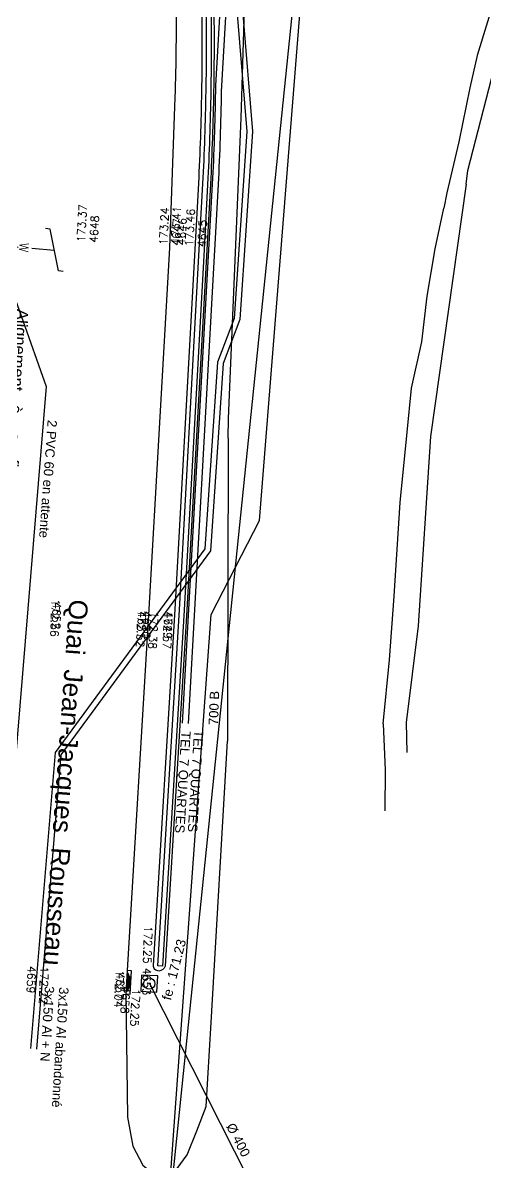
# Model space of a CAD drawing. Extents: x -594 to 29166, y -5797 to 14313.
# Drawn here: x 22347 to 24315, y -1504 to 3338 of the extents above; entities that cross this region are included whole.
import ezdxf
from ezdxf.enums import TextEntityAlignment as Align
from ezdxf.lldxf.tags import DXFTag

# ---------------------------------------------------------------- set-up
doc = ezdxf.new("R2010")
doc.units = 0
doc.layers.get('0').update_dxf_attribs({"color": 252})
for name, color, linetype in [('AEP_SSL', 252, 'Continuous'), ('CAB_SSL', 252, 'Continuous'), ('EDF_SSL', 252, 'Texte-Electricite'), ('Fond topo - ALIGNEMENT_TXT', 252, 'Continuous'), ('Fond topo - ASS', 252, 'Continuous'), ('Fond topo - CLO_LEG', 252, 'Continuous'), ('Fond topo - CLO_MUR', 252, 'Continuous'), ('Fond topo - EDF', 252, 'Continuous'), ('Fond topo - VOI_NOM', 252, 'Continuous'), ('Fond topo - Z_500', 252, 'Continuous'), ('GAZ_SSL', 252, 'Texte-GAZ'), ('prlm-VRD', 252, 'Continuous'), ('UNITAIRE SSL', 252, 'UNITAIRE')]:
    doc.layers.add(name, color=color, linetype=linetype)
for name, color, linetype, plot in [('Fond topo - N', 252, 'Continuous', False), ('Fond topo - NCACHE', 252, 'Continuous', False), ('Fond topo - ZCACHE', 252, 'Continuous', False)]:
    doc.layers.add(name, color=color, linetype=linetype, plot=plot)
doc.layers.add('Fond topo - P', color=252, linetype='Continuous', lineweight=50)
doc.layers.add('Fond topo - VOI', color=252, linetype='Continuous', lineweight=25)
doc.styles.add('2000_ARIAL', font='arial.ttf', dxfattribs={"height": 0.4})
doc.styles.add('Lignes', font='arial.ttf', dxfattribs={"height": 0.35})
doc.styles.add('SIMPLEX', font='simplex_.ttf', dxfattribs={"height": 1.25})
doc.styles.add('TP-C_Autocad_Standard', font='simplex_.ttf', dxfattribs={"height": 1})
doc.styles.add('Tronçons', font='arial.ttf', dxfattribs={"height": 0.25})
tags = doc.linetypes.add('Texte-BT', pattern='A,5,-0.25,["BT",Lignes,S=1,R=0,X=0,Y=-0.18],-1.25', length=6.5).pattern_tags.tags
tags[15:16] = [DXFTag(74, 4), DXFTag(75, 0), DXFTag(340, '0'), DXFTag(46, 0.0), DXFTag(50, 0.0), DXFTag(44, 0.0), DXFTag(45, 0.0)]
tags[4:5] = [DXFTag(74, 4), DXFTag(75, 0), DXFTag(340, '0'), DXFTag(46, 0.0), DXFTag(50, 0.0), DXFTag(44, 0.0), DXFTag(45, 0.0)]
tags = doc.linetypes.add('Texte-Electricite', pattern='A,5,-0.25,["ELEC",Lignes,S=1,R=0,X=0,Y=-0.18],-1.25', length=6.5).pattern_tags.tags
tags[15:16] = [DXFTag(74, 4), DXFTag(75, 0), DXFTag(340, '0'), DXFTag(46, 0.0), DXFTag(50, 0.0), DXFTag(44, 0.0), DXFTag(45, 0.0)]
tags[4:5] = [DXFTag(74, 4), DXFTag(75, 0), DXFTag(340, '0'), DXFTag(46, 0.0), DXFTag(50, 0.0), DXFTag(44, 0.0), DXFTag(45, 0.0)]
tags = doc.linetypes.add('Texte-GAZ', pattern='A,5,-0.25,["GAZ",Lignes,S=1,R=0,X=0,Y=-0.18],-1.25', length=6.5).pattern_tags.tags
tags[15:16] = [DXFTag(74, 4), DXFTag(75, 0), DXFTag(340, '0'), DXFTag(46, 0.0), DXFTag(50, 0.0), DXFTag(44, 0.0), DXFTag(45, 0.0)]
tags[4:5] = [DXFTag(74, 4), DXFTag(75, 0), DXFTag(340, '0'), DXFTag(46, 0.0), DXFTag(50, 0.0), DXFTag(44, 0.0), DXFTag(45, 0.0)]
tags = doc.linetypes.add('Texte-HT', pattern='A,5,-0.25,["HT",Lignes,S=1,R=0,X=0,Y=-0.18],-1.25', length=6.5).pattern_tags.tags
tags[15:16] = [DXFTag(74, 4), DXFTag(75, 0), DXFTag(340, '0'), DXFTag(46, 0.0), DXFTag(50, 0.0), DXFTag(44, 0.0), DXFTag(45, 0.0)]
tags[4:5] = [DXFTag(74, 4), DXFTag(75, 0), DXFTag(340, '0'), DXFTag(46, 0.0), DXFTag(50, 0.0), DXFTag(44, 0.0), DXFTag(45, 0.0)]
tags = doc.linetypes.add('UNITAIRE', pattern='A,0.25,-0.2,0,-0.2,0.25,-0.3,["UNI",TP-C_Autocad_Standard,S=0.15,R=0,X=-0.1,Y=-0.05],-0.45', length=1.65).pattern_tags.tags
tags[23:24] = [DXFTag(74, 4), DXFTag(75, 0), DXFTag(340, '0'), DXFTag(46, 0.0), DXFTag(50, 0.0), DXFTag(44, 0.0), DXFTag(45, 0.0)]
tags[12:13] = [DXFTag(74, 4), DXFTag(75, 0), DXFTag(340, '0'), DXFTag(46, 0.0), DXFTag(50, 0.0), DXFTag(44, 0.0), DXFTag(45, 0.0)]
tags[10:11] = [DXFTag(74, 4), DXFTag(75, 0), DXFTag(340, '0'), DXFTag(46, 0.0), DXFTag(50, 0.0), DXFTag(44, 0.0), DXFTag(45, 0.0)]
tags[8:9] = [DXFTag(74, 4), DXFTag(75, 0), DXFTag(340, '0'), DXFTag(46, 0.0), DXFTag(50, 0.0), DXFTag(44, 0.0), DXFTag(45, 0.0)]
tags[6:7] = [DXFTag(74, 4), DXFTag(75, 0), DXFTag(340, '0'), DXFTag(46, 0.0), DXFTag(50, 0.0), DXFTag(44, 0.0), DXFTag(45, 0.0)]
tags[4:5] = [DXFTag(74, 4), DXFTag(75, 0), DXFTag(340, '0'), DXFTag(46, 0.0), DXFTag(50, 0.0), DXFTag(44, 0.0), DXFTag(45, 0.0)]

# ---------------------------------------------------------------- blocks, each defined once
blk = doc.blocks.new('A 90.ASS01')
at = {"ltscale": 2, "flags": 128}
blk.add_lwpolyline([(0.499143, -0.5), (0.499143, 0.499143), (-0.5, 0.499143), (-0.5, -0.5)], close=True, dxfattribs=at)
at = {"ltscale": 2}
for radius in [0.35, 0.01]:
    blk.add_circle((0, 0), radius, dxfattribs=at)
blk = doc.blocks.new('A 90.ASS06')
at = {"ltscale": 2}
for p, q in [((-0.392468, 0.036537), (0, 0.036537)), ((-0.332829, 0.073075), (0, 0.073075)), ((-0.254866, 0.109612), (0, 0.109612)), ((-0.129415, 0.146149), (0, 0.146149)), ((0, 0.146149), (0.135305, 0.146149)), ((0, 0.109612), (0.260757, 0.109612)), ((0, 0.073075), (0.33872, 0.073075)), ((0, 0.036537), (0.398359, 0.036537))]:
    blk.add_line(p, q, dxfattribs=at)
at = {"ltscale": 2, "flags": 128}
blk.add_lwpolyline([(-0.5, 0), (0.5, 0), (0.5, 0.18), (-0.5, 0.18)], close=True, dxfattribs=at)
at = {"ltscale": 2}
blk.add_arc((0.002945, -0.541947), 0.700711, 50.662406, 129.337594, dxfattribs=at)
blk = doc.blocks.new('A 90.EDF01')
at = {"ltscale": 2}
for p, q in [((0, 1.535431), (0, 2.5)), ((0, 0.15), (0, 0.958637))]:
    blk.add_line(p, q, dxfattribs=at)
at = {"ltscale": 2, "flags": 128}
blk.add_lwpolyline([(0.875, 2.95), (0.875, 2.75), (-0.875, 2.25), (-0.875, 2.05)], dxfattribs=at)
at = {"ltscale": 2}
blk.add_circle((0, 0), 0.15, dxfattribs=at)
at = {"style": 'SIMPLEX'}
blk.add_text('W', height=0.4, dxfattribs=at).set_placement((-0.006412, 1.205075), align=Align.MIDDLE_CENTER)
blk = doc.blocks.new('A 90.PTOPO')
at = {"layer": 'Fond topo - NCACHE', "style": 'SIMPLEX'}
blk.add_attdef('MAT', text='', height=0.34, dxfattribs=at).set_placement((0.1, -0.1), align=Align.TOP_LEFT)
at = {"layer": 'Fond topo - ZCACHE', "style": 'SIMPLEX'}
blk.add_attdef('ALT', (0.1, 0.1), '', height=0.34, dxfattribs=at)
blk = doc.blocks.new('A$C380262B1')
at = {"layer": 'AEP_SSL', "elevation": 0, "flags": 128}
blk.add_lwpolyline([(15386.5, 1951.1), (15572.2, 1804.2), (14885.6, -4874.2)], dxfattribs=at)
at = {"layer": 'CAB_SSL', "elevation": 0, "flags": 128}
blk.add_lwpolyline([(13033.6, 8077.8), (13252.2, 4684.6), (14043.5, 1395.2), (14137.7, -871.9), (14352.7, -1472.6), (14105.9, -4443.6)], dxfattribs=at)
at = {"layer": 'EDF_SSL', "linetype": 'Texte-HT', "elevation": 0, "flags": 128}
blk.add_lwpolyline([(15777.3, 4267.8), (15574.2, 3942.8), (15520.2, 3722.6), (15564.9, 3579.9), (15305.7, 2369.3), (15305, 2365.6), (15164.3, 110.4), (15205.4, -387.9), (15151.6, -1182.3), (15080.5, -1369.2), (15026.9, -2161.7), (14390.3, -3027.4), (14285.8, -4285.1)], dxfattribs=at)
at = {"layer": 'EDF_SSL', "linetype": 'Texte-BT', "elevation": 0, "flags": 128}
for points in [[(14932.5, -2902.9), (15045, -891.6), (15061.5, -587), (15061.6, -586.8, 0.008202), (15074.2, -193.7, -0.010473), (15074.2, -192.7), (15126.6, 714.3, -0.139337), (15131, 727.2, 0.011948), (15294.8, 973.1), (15385.4, 2311.8), (15617, 3351.4), (16578.1, 4061.3)], [(14957.5, -2904.3), (15070, -893), (15086.5, -588.3, 0.00143), (15086.5, -588.1, 0.008203), (15099.2, -194.1), (15151.5, 712.9, 0.012203), (15319.3, 965.1), (15411.9, 2308.9), (15640.8, 3336), (16593.8, 4039.9)]]:
    blk.add_lwpolyline(points, format="xyb", dxfattribs=at)
at = {"layer": 'EDF_SSL', "linetype": 'Texte-HT', "elevation": 0, "flags": 128}
blk.add_lwpolyline([(15589.1, 3574.7), (15329.9, 2364.1, -0.000076), (15189.3, 110.6), (15230.5, -387.7), (15176.3, -1187.7), (15105.2, -1374.6), (15051.3, -2170.6), (14414.7, -3036.5), (14310.7, -4287.2)], format="xyb", dxfattribs=at)
at = {"layer": 'Fond topo - CLO_LEG', "ltscale": 2, "flags": 128}
blk.add_lwpolyline([(14763.7, 2322.4), (14930.7, 1538.5), (14990.9, 1227.5, -0.010779), (15033, 713.2, -0.010744), (15052.8, 199.3, -0.008203), (15053.1, -193.4, -0.008205), (15040.4, -586), (15023.9, -890.4), (14938.9, -2421.7), (14846.8, -3934.8), (14826.8, -3933.5), (14918.9, -2420.6), (15003.9, -889.3), (15020.5, -584.9, 0.008204), (15033.1, -193.1, 0.008203), (15032.8, 198.9, 0.010744), (15013, 712, 0.010761), (14971.1, 1224.5), (14911.1, 1534.5), (14744.4, 2318.3)], format="xyb", close=True, dxfattribs=at)
at = {"layer": 'Fond topo - CLO_MUR', "ltscale": 2, "flags": 128}
blk.add_lwpolyline([(14480.7, 3736.5), (14757.2, 2410.6), (14942.4, 1540.9), (15002.4, 1231.4, -0.011206), (15045, 713.9, -0.010744), (15064.8, 199.5, -0.008203), (15065.1, -193.6, -0.008203), (15052.4, -586.4), (15035.9, -891.1), (14950.8, -2422.4), (14858.8, -3935.5, -0.3126), (14831.5, -3955.7, -0.441572), (14808.9, -3932.4), (14900.9, -2419.5), (14986, -888.4), (15002.5, -584, 0.008203), (15015.1, -192.8, 0.008203), (15014.8, 198.6, 0.010744), (14995, 710.9, 0.010744), (14953.3, 1221.9), (14893.4, 1530.9), (14708.1, 2401.1), (14430.5, 3730.2)], format="xyb", dxfattribs=at)
at = {"layer": 'Fond topo - VOI', "ltscale": 2}
blk.add_line((15127, -1691.1), (15124.2, -2978.4), dxfattribs=at)
at = {"layer": 'Fond topo - VOI', "ltscale": 2, "flags": 128}
blk.add_lwpolyline([(12435.6, 8811.5), (12869.5, 8173.1, -0.005078), (12998.5, 7961.9, -0.01499), (13039.3, 7888.6, -0.008053), (13434.4, 7095.5, -0.025021), (13544.5, 6832.2, -0.013152), (13694.1, 6380.2, -0.016223), (13793.7, 6007.2, -0.000244), (13814.2, 5919, -0.000024), (14023, 5016.9, -0.000461), (14130.7, 4549.4, -0.000271), (14312.5, 3755.6), (14601.3, 2377), (14756.3, 1650.3), (14780.6, 1519.8, -0.019121), (14867.7, 855.8, -0.019121), (14903.8, 187.1, -0.006135), (14904.5, -27.8, -0.006135), (14900, -242.7), (14876.6, -882.6), (14788.4, -2417.7), (14696.7, -3953.2), (14690.8, -4053.1)], format="xyb", dxfattribs=at)
at = {"layer": 'Fond topo - VOI', "ltscale": 2, "elevation": 0, "flags": 128}
for points in [[(15127, -1691.1), (15127.8, -1607.9), (15182.1, -331.6), (15197.5, 178.4), (15217.9, 288.3), (15232.1, 379.2), (15262.5, 484.3), (16382.8, 3021.2), (16789.1, 3240.1), (16880, 3279.3), (16924.9, 3315.8), (16965.8, 3364.4), (17349.5, 3773.8), (17911.7, 4424.6), (18242.7, 4811.2), (18663.5, 5259), (18783.1, 5374), (19284.8, 5812.3)], [(16138.9, -612.2), (16147, -554.2), (16403.2, 439.8), (16747.1, 1357.7), (17014.2, 1812.6), (17070.5, 1918.4), (17058.1, 1967.1), (17014.8, 1994.2), (16964.5, 1949.1), (16919.7, 1859.2), (16777.2, 1518.5), (16727.8, 1419.7), (16595.6, 1106.1), (16496.5, 876.2), (16422.2, 711.9), (16351.4, 503.4), (16306.1, 328.1), (16185.5, -64.9), (16154.4, -202.8), (16108.7, -432.6), (16056.7, -648.3), (16043.5, -713.9)], [(16138.9, -612.2), (15988, -1683.7), (15935.3, -2488.7), (15883.9, -2899.3)], [(15785.5, -2904.7), (15813.7, -2634), (15833.3, -2363.2), (15858.4, -1965), (15887.7, -1665.9), (15907.3, -1479.6), (15951.3, -1282.4), (15972.7, -1088.2), (16007.7, -886.5), (16043.5, -713.9)], [(15785.5, -2904.7), (15794.5, -3100.7), (15792.8, -3275.1)], [(15883.9, -2899.3), (15887.3, -3026.8)], [(14691.4, -4047.8), (14697.8, -4577.3), (14720.7, -4699.7), (14763.5, -4781.2), (14812.5, -4821.4), (14866, -4821.3), (14909.1, -4795), (14952.8, -4736.7), (14992.8, -4634.2), (15032.8, -4531.7), (15054.1, -4174.9), (15124.2, -2978.4)]]:
    blk.add_lwpolyline(points, dxfattribs=at)
at = {"layer": 'GAZ_SSL', "elevation": 0, "flags": 128}
blk.add_lwpolyline([(14798.2, -5986.6), (15054.3, -2440.4), (15260.4, -2040.9), (15633.9, 2652.3), (15423.3, 2650.1), (15403.9, 3234.6), (15956.1, 3288.7), (16204.2, 3237.8), (16711, 2891.2)], dxfattribs=at)
at = {"layer": 'UNITAIRE SSL', "ltscale": 2, "elevation": 0, "flags": 128}
blk.add_lwpolyline([(14791.7, -4009.3), (15272.1, -4958)], dxfattribs=at)
at = {"layer": 'Fond topo - ASS', "ltscale": 2, "zscale": 100}
for name, p, xscale, yscale, rotation in [('A 90.ASS06', (14693.9, -4003.2), 100, 100, 266.7924401242951), ('A 90.ASS01', (14791, -4009.3), 68.79766431969252, 68.79766431969252, 87.17333388948117)]:
    blk.add_blockref(name, p, dxfattribs=dict(at, xscale=xscale, yscale=yscale, rotation=rotation))
at = {"layer": 'Fond topo - EDF', "ltscale": 2, "xscale": 100, "yscale": 100, "zscale": 100, "rotation": 265.42601919661}
blk.add_blockref('A 90.EDF01', (14137.5, -872), dxfattribs=at)
at = {"layer": 'Fond topo - P', "ltscale": 2}
ref = blk.add_blockref('A 90.PTOPO', (14525.9, -870), dxfattribs=dict(at, xscale=100, yscale=100, zscale=100, rotation=86.61800251125544))
ref.add_attrib('MAT', '4648', dxfattribs={"layer": 'Fond topo - N', "color": 0, "ltscale": 2, "height": 34, "rotation": 86.618, "style": 'SIMPLEX'}).set_placement((14536.5, -860.6), align=Align.TOP_LEFT)
ref.add_attrib('ALT', '173.37', (14516.5, -859.4), dxfattribs={"layer": 'Fond topo - Z_500', "color": 0, "ltscale": 2, "height": 34, "rotation": 86.618, "style": 'SIMPLEX'})
ref = blk.add_blockref('A 90.PTOPO', (14876.6, -882.6), dxfattribs=dict(at, xscale=100, yscale=100, zscale=100, rotation=87.16552000927764))
ref.add_attrib('MAT', '4647', dxfattribs={"layer": 'Fond topo - N', "color": 0, "ltscale": 2, "height": 34, "rotation": 87.1655, "style": 'SIMPLEX'}).set_placement((14887.1, -873.1), align=Align.TOP_LEFT)
ref.add_attrib('ALT', '173.24', (14867.1, -872.1), dxfattribs={"layer": 'Fond topo - Z_500', "color": 0, "ltscale": 2, "height": 34, "rotation": 87.1655, "style": 'SIMPLEX'})
ref = blk.add_blockref('A 90.PTOPO', (14898.2, -880.5), dxfattribs=dict(at, xscale=100, yscale=100, zscale=100, rotation=86.62306526816239))
ref.add_attrib('MAT', '4646', dxfattribs={"layer": 'Fond topo - N', "color": 0, "ltscale": 2, "height": 34, "rotation": 86.6231, "style": 'SIMPLEX'}).set_placement((14908.7, -871.1), align=Align.TOP_LEFT)
ref.add_attrib('ALT', '173.41', (14916.9, -866.4), dxfattribs={"layer": 'Fond topo - Z_500', "color": 0, "ltscale": 2, "height": 34, "rotation": 86.6231, "style": 'SIMPLEX'})
ref = blk.add_blockref('A 90.PTOPO', (14986, -888.4), dxfattribs=dict(at, xscale=100, yscale=100, zscale=100, rotation=86.88167099453369))
ref.add_attrib('MAT', '4645', dxfattribs={"layer": 'Fond topo - N', "color": 0, "ltscale": 2, "height": 34, "rotation": 86.8817, "style": 'SIMPLEX'}).set_placement((14996.5, -878.9), align=Align.TOP_LEFT)
ref.add_attrib('ALT', '173.46', (14976.5, -877.8), dxfattribs={"layer": 'Fond topo - Z_500', "color": 0, "ltscale": 2, "height": 34, "rotation": 86.8817, "style": 'SIMPLEX'})
ref = blk.add_blockref('A 90.PTOPO', (14425.1, -2378.2), dxfattribs=dict(at, xscale=99.99999999999994, yscale=99.99999999999994, zscale=99.99999999999994, rotation=268.1122312156888))
ref.add_attrib('MAT', '4652', dxfattribs={"layer": 'Fond topo - N', "color": 0, "ltscale": 2, "height": 34, "rotation": 268.1122, "style": 'SIMPLEX'}).set_placement((14414.8, -2387.9), align=Align.TOP_LEFT)
ref.add_attrib('ALT', '172.56', (14375.6, -2374.9), dxfattribs={"layer": 'Fond topo - Z_500', "color": 0, "ltscale": 2, "height": 34, "rotation": 268.1122, "style": 'SIMPLEX'})
ref = blk.add_blockref('A 90.PTOPO', (14810, -2417.5), dxfattribs=dict(at, xscale=100, yscale=100, zscale=100, rotation=267.0471895724313))
ref.add_attrib('MAT', '4650', dxfattribs={"layer": 'Fond topo - N', "color": 0, "ltscale": 2, "height": 34, "rotation": 267.0472, "style": 'SIMPLEX'}).set_placement((14799.5, -2426.9), align=Align.TOP_LEFT)
ref.add_attrib('ALT', '172.52', (14743.2, -2419.1), dxfattribs={"layer": 'Fond topo - Z_500', "color": 0, "ltscale": 2, "height": 34, "rotation": 267.0472, "style": 'SIMPLEX'})
ref = blk.add_blockref('A 90.PTOPO', (14788.4, -2417.7), dxfattribs=dict(at, xscale=100, yscale=100, zscale=100, rotation=267.0436626189882))
ref.add_attrib('MAT', '4651', dxfattribs={"layer": 'Fond topo - N', "color": 0, "ltscale": 2, "height": 34, "rotation": 267.0437, "style": 'SIMPLEX'}).set_placement((14777.9, -2427.2), align=Align.TOP_LEFT)
ref.add_attrib('ALT', '172.38', (14795.2, -2426.7), dxfattribs={"layer": 'Fond topo - Z_500', "color": 0, "ltscale": 2, "height": 34, "rotation": 267.0437, "style": 'SIMPLEX'})
ref = blk.add_blockref('A 90.PTOPO', (14900.9, -2419.5), dxfattribs=dict(at, xscale=100, yscale=100, zscale=100, rotation=267.6707586413681))
ref.add_attrib('MAT', '4649', dxfattribs={"layer": 'Fond topo - N', "color": 0, "ltscale": 2, "height": 34, "rotation": 267.6708, "style": 'SIMPLEX'}).set_placement((14890.5, -2429.1), align=Align.TOP_LEFT)
ref.add_attrib('ALT', '172.57', (14854.9, -2426.2), dxfattribs={"layer": 'Fond topo - Z_500', "color": 0, "ltscale": 2, "height": 34, "rotation": 267.6708, "style": 'SIMPLEX'})
ref = blk.add_blockref('A 90.PTOPO', (14808.9, -3932.4), dxfattribs=dict(at, xscale=100, yscale=100, zscale=100, rotation=268.3306738175095))
ref.add_attrib('MAT', '4653', dxfattribs={"layer": 'Fond topo - N', "color": 0, "ltscale": 2, "height": 34, "rotation": 268.3307, "style": 'SIMPLEX'}).set_placement((14798.6, -3942.2), align=Align.TOP_LEFT)
ref.add_attrib('ALT', '172.25', (14769.6, -3763.5), dxfattribs={"layer": 'Fond topo - Z_500', "color": 0, "ltscale": 2, "height": 34, "rotation": 268.3307, "style": 'SIMPLEX'})
ref = blk.add_blockref('A 90.PTOPO', (14318.4, -3925.2), dxfattribs=dict(at, xscale=99.99999999999994, yscale=99.99999999999994, zscale=99.99999999999994, rotation=267.9792009757014))
ref.add_attrib('MAT', '4659', dxfattribs={"layer": 'Fond topo - N', "color": 0, "ltscale": 2, "height": 34, "rotation": 267.9792, "style": 'SIMPLEX'}).set_placement((14308, -3934.8), align=Align.TOP_LEFT)
ref.add_attrib('ALT', '172.22', (14328, -3935.5), dxfattribs={"layer": 'Fond topo - Z_500', "color": 0, "ltscale": 2, "height": 34, "rotation": 267.9792, "style": 'SIMPLEX'})
ref = blk.add_blockref('A 90.PTOPO', (14696.7, -3953.2), dxfattribs=dict(at, xscale=100, yscale=100, zscale=100, rotation=267.0523198124078))
ref.add_attrib('MAT', '4657', dxfattribs={"layer": 'Fond topo - N', "color": 0, "ltscale": 2, "height": 34, "rotation": 267.0523, "style": 'SIMPLEX'}).set_placement((14686.2, -3962.7), align=Align.TOP_LEFT)
ref.add_attrib('ALT', '172.04', (14649.6, -3950.5), dxfattribs={"layer": 'Fond topo - Z_500', "color": 0, "ltscale": 2, "height": 34, "rotation": 267.0523, "style": 'SIMPLEX'})
ref = blk.add_blockref('A 90.PTOPO', (14719.4, -4012.3), dxfattribs=dict(at, xscale=99.99999999999994, yscale=99.99999999999994, zscale=99.99999999999994, rotation=266.9314383138991))
ref.add_attrib('MAT', '4658', dxfattribs={"layer": 'Fond topo - N', "color": 0, "ltscale": 2, "height": 34, "rotation": 266.9314, "style": 'SIMPLEX'}).set_placement((14708.9, -4021.8), align=Align.TOP_LEFT)
ref.add_attrib('ALT', '172.25', (14718.4, -4030.4), dxfattribs={"layer": 'Fond topo - Z_500', "color": 0, "ltscale": 2, "height": 34, "rotation": 266.9314, "style": 'SIMPLEX'})
at = {"layer": 'AEP_SSL', "style": 'Tronçons'}
blk.add_text('700 B', height=40, rotation=87.7469, dxfattribs=at).set_placement((15083.3, -2911.8))
at = {"layer": 'CAB_SSL', "style": 'Tronçons'}
blk.add_text('2 PVC 60 en attente', height=40, rotation=265.8402, dxfattribs=at).set_placement((14358.7, -1612.7))
at = {"layer": 'EDF_SSL', "style": 'Tronçons'}
for s, p in [('TEL 7 QUARTES', (14927.4, -2935.1)), ('TEL 7 QUARTES', (14981.6, -2930.6)), ('3x150 Al + N', (14346.9, -4018.5)), ('3x150 Al abandonné', (14408.1, -4023))]:
    blk.add_text(s, height=40, rotation=266.4308, dxfattribs=at).set_placement(p)
at = {"layer": 'Fond topo - ALIGNEMENT_TXT', "style": '2000_ARIAL', "width": 1.001}
blk.add_text('Alignement   à    confirmer                                                                                            ', height=50, rotation=266.2941, dxfattribs=at).set_placement((14226.3, -1141.3))
at = {"layer": 'Fond topo - VOI_NOM', "style": '2000_ARIAL'}
blk.add_text('Quai  Jean-Jacques  Rousseau', height=80, rotation=265.887, dxfattribs=at).set_placement((14451.4, -2374.8))
at = {"layer": 'UNITAIRE SSL', "style": 'Tronçons'}
for s, rotation, p in [('fe : 171.23', 75.722, (14882.9, -4082.7)), ('Ø 400', 297.2668, (15117, -4614.8))]:
    blk.add_text(s, height=40, rotation=rotation, dxfattribs=at).set_placement(p)

msp = doc.modelspace()

# ---------------------------------------------------------------- block references
at = {"layer": 'prlm-VRD'}
msp.add_blockref('A$C380262B1', (8094.783, 3263.943), dxfattribs=at)

doc.saveas('drawing.dxf')
